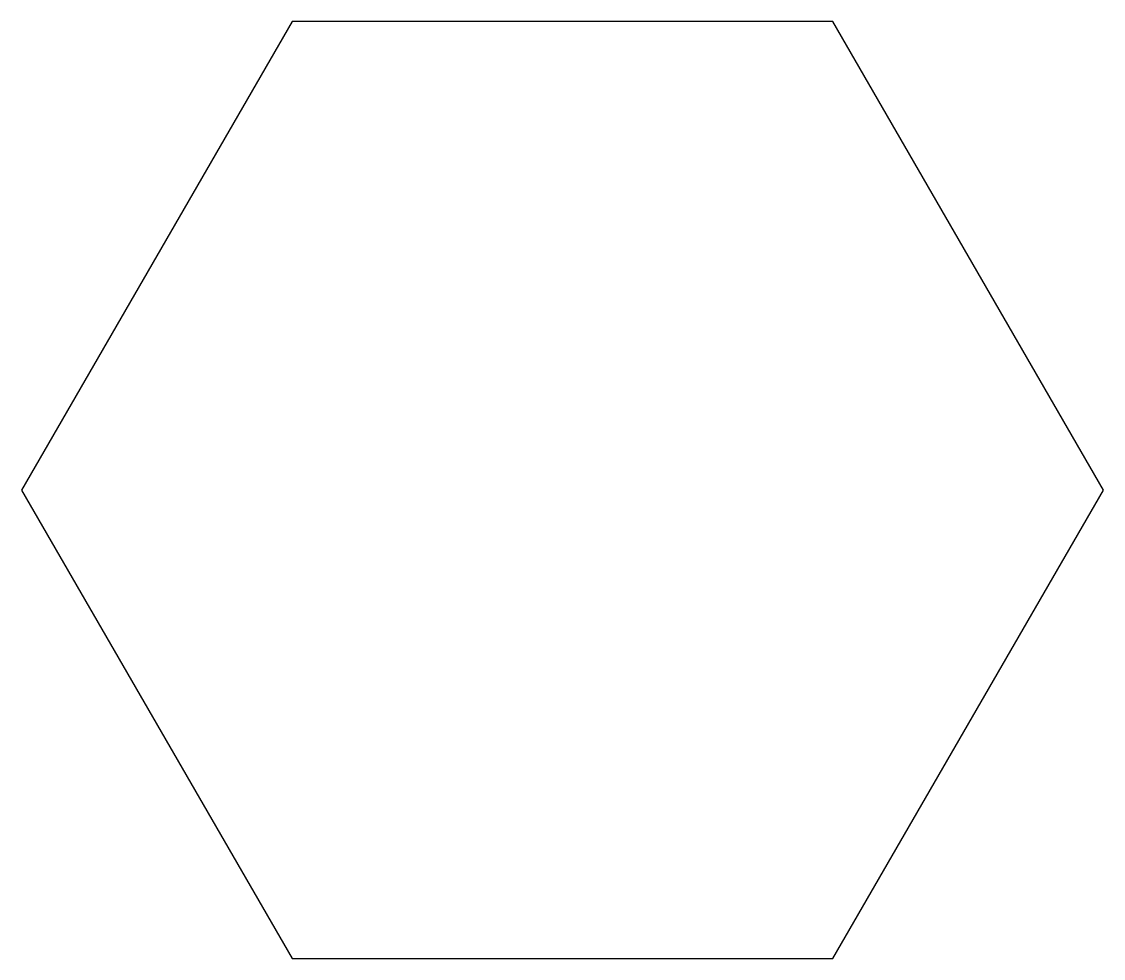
# Model space of a CAD drawing. Header units: millimetres. Extents: x -755 to -415, y 0 to 294.
import ezdxf

# ---------------------------------------------------------------- set-up
doc = ezdxf.new("R2010")
doc.units = ezdxf.units.MM
doc.layers.get('0').update_dxf_attribs({"linetype": 'CONTINUOUS'})

msp = doc.modelspace()

# ---------------------------------------------------------------- linework, layer by layer
msp.add_lwpolyline([(-500, 0), (-415, 147.22), (-500, 294.45), (-670, 294.45), (-755, 147.22), (-670, 0)], close=True)

doc.saveas('drawing.dxf')
